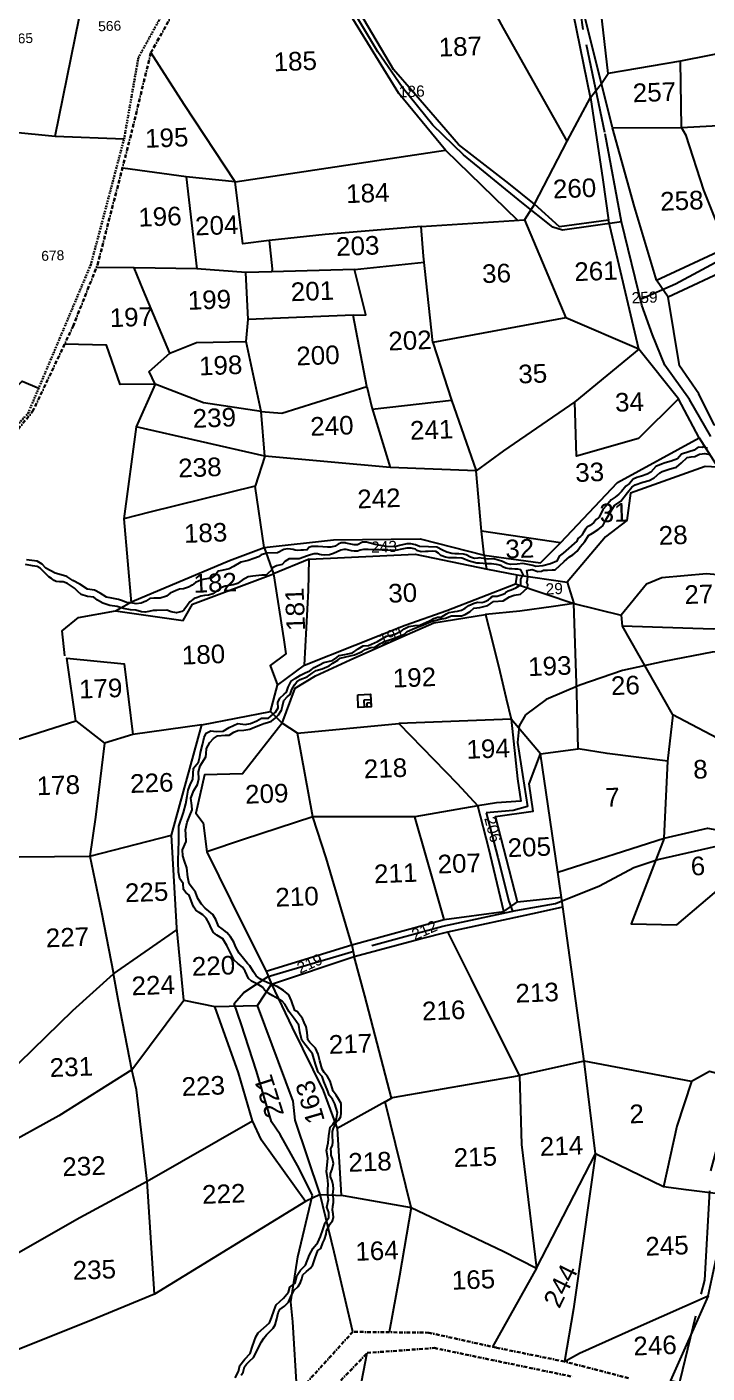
# Model space of a CAD drawing. Header units: inches. Extents: x 304037 to 460575, y 1453943 to 1639883.
# Drawn here: x 323708 to 324650, y 1598648 to 1600512 of the extents above; entities that cross this region are included whole.
import ezdxf

# ---------------------------------------------------------------- set-up
doc = ezdxf.new("R2010")
doc.units = ezdxf.units.IN
doc.header["$MEASUREMENT"] = 0
doc.linetypes.add('ACAD_ISO02W100', pattern=[15, 12, -3])
doc.linetypes.add('BORDER', pattern=[1.75, 0.5, -0.25, 0.5, -0.25, 0, -0.25])
for name, color, linetype in [('CARTTRACK', 30, 'ACAD_ISO02W100'), ('NALA', 4, 'Continuous'), ('SQUAREWELL', 5, 'Continuous'), ('SURVEY_BND', 7, 'Continuous'), ('SURVEY_NO', 7, 'Continuous'), ('VILLAGE_AREA', 1, 'Continuous'), ('WATER_BODY', 4, 'Continuous')]:
    doc.layers.add(name, color=color, linetype=linetype)
doc.layers.add('VILL_BOUNDARY', color=6, linetype='BORDER', lineweight=30)
doc.styles.get("Standard").update_dxf_attribs({"font": 'arial.ttf'})

# ---------------------------------------------------------------- blocks, each defined once
blk = doc.blocks.new('KULLURU')
at = {"layer": 'SURVEY_BND'}
for points in [[(210.47, -404.47), (206.61, -432.42), (203.58, -459.42), (219.78, -462.44), (234.53, -464.55), (249.01, -404.97)], [(234.53, -464.55), (257.82, -466.36)], [(195.76, -532.38), (218.65, -548.3), (220.07, -547.03), (225.62, -549.61)]]:
    blk.add_lwpolyline(points, dxfattribs=at)
at = {"layer": 'VILL_BOUNDARY'}
blk.add_lwpolyline([(193.91, -586.87), (221.72, -557.93), (244.86, -508.56), (257.82, -466.36), (263.72, -439.02), (280.19, -411.79)], dxfattribs=at)
at = {"layer": 'SURVEY_NO'}
for s, p in [('566', (250.51, -429.57)), ('565', (220.51, -432.64)), ('678', (228.22, -506.58))]:
    blk.add_text(s, height=3.35, dxfattribs=at).set_placement(p)
blk = doc.blocks.new('MADANAGARIAPALLE')
at = {"layer": 'CARTTRACK'}
for points in [[(-112.25, -112.84), (-107.49, -110.97), (-99.6, -107.09), (-93.45, -103.99), (-87.24, -92.03), (-82.98, -82.37), (-78.13, -71.31), (-76.72, -66.74), (-74.16, -54.86), (-72.02, -45.34), (-71.83, -44.11)], [(-163.81, -257.99), (-164.02, -248.39), (-164.18, -245.69), (-163.01, -239.67), (-160.76, -231.46), (-162.61, -227.41), (-164.79, -223.17), (-165.9, -221.45), (-167.63, -214.55), (-169.48, -208.11), (-170.3, -205.36), (-168.95, -203.92), (-165.62, -201.91), (-151.55, -198.28), (-141.91, -196.02), (-132.04, -194.29), (-126.66, -193.56), (-120.68, -191.37), (-115.99, -189.11), (-112.74, -188.16), (-104.77, -186.64)], [(-103.49, -131.61), (-106.16, -126.56), (-109.33, -121.8), (-110.81, -117.69), (-112.09, -113.63), (-114.39, -102.34), (-116.2, -90.27), (-118.59, -76.37), (-119.12, -71.09)], [(-114.39, -102.34), (-122.38, -103.2), (-123.67, -102.72), (-127.68, -99.26), (-135.28, -92.56), (-139.26, -88.42), (-143.17, -83.2), (-146.28, -78.33), (-150.41, -70.71), (-152.19, -67.39), (-155.3, -62.06), (-155.71, -61.65)], [(-95.99, -159.13), (-98.73, -160.19), (-104.4, -160.6), (-110.95, -161.61), (-116.5, -162.59), (-122.3, -164.34), (-126.93, -166.09), (-129.78, -168.06), (-130.68, -169.5), (-130.99, -171.72), (-129.95, -180.36), (-131.89, -180.86), (-135.55, -181.03), (-134.17, -187.08), (-132.91, -192.99), (-132.49, -194.37)], [(-113.16, -261.14), (-108.53, -244.85), (-107.16, -230.22), (-103.85, -219.66), (-97.82, -210.26), (-98.17, -205.49), (-94.85, -195.69), (-94.4, -189.51), (-95.22, -183.14)]]:
    blk.add_lwpolyline(points, dxfattribs=at)
at = {"layer": 'NALA'}
for points in [[(-103.99, -133.23), (-104.22, -133.14), (-104.4, -133.03), (-104.64, -132.97), (-104.68, -133.04), (-105.23, -133), (-105.82, -133.38), (-106.53, -133.56), (-107.54, -133.83), (-108.1, -134.44), (-108.93, -134.73), (-109.75, -134.92), (-110.25, -135.1), (-111.01, -135.37), (-111.74, -136.09), (-112.25, -136.34), (-113.02, -136.6), (-113.62, -136.76), (-114.14, -136.94), (-114.66, -137.53), (-115.16, -137.85), (-115.74, -138.57), (-116.14, -138.9), (-116.64, -139.31), (-117.18, -139.64), (-117.9, -140.39), (-118.35, -140.88), (-118.88, -141.91), (-118.98, -141.99), (-119.32, -142.21), (-119.62, -142.59), (-120.14, -142.96), (-120.48, -143.13), (-120.8, -143.42), (-121.09, -143.91), (-121.31, -144.24), (-121.51, -144.4), (-121.84, -144.63), (-121.99, -145.01), (-123.92, -146.53), (-124.43, -146.95), (-124.8, -147.57), (-125.66, -147.93), (-126.67, -148.13), (-127.65, -148.19), (-128.05, -148.03), (-129.37, -147.75), (-130.13, -147.81), (-131.03, -147.81), (-131.57, -147.66), (-132.09, -147.36), (-133.23, -146.96), (-134, -146.97), (-134.95, -146.8), (-135.21, -146.77), (-135.38, -146.8), (-135.84, -146.83), (-136.35, -146.63), (-136.92, -146.3), (-137.3, -146.17), (-137.93, -146.13), (-138.4, -146.1), (-138.86, -146.02), (-139.49, -145.82), (-140.07, -145.53), (-140.82, -145.12), (-141.96, -145.03), (-143.16, -144.95), (-143.66, -144.69), (-144.31, -144.51), (-144.84, -144.52), (-145.81, -144.71), (-146.45, -144.86), (-147.56, -144.77), (-148.35, -144.59), (-149.11, -144.44), (-150.25, -144.09), (-150.79, -144.05), (-151.47, -144.39), (-151.9, -144.4), (-153.02, -144.12), (-153.13, -144.08), (-153.64, -144.06), (-154.05, -144.23), (-154.49, -144.45), (-155.06, -144.56), (-155.5, -144.56), (-156.14, -144.51), (-156.73, -144.42), (-157.11, -144.4), (-157.6, -144.41), (-158.02, -144.51), (-158.26, -144.83), (-158.74, -144.84), (-159.12, -144.84), (-159.54, -144.84), (-159.88, -144.81), (-160.11, -144.72), (-160.84, -144.6), (-161.36, -144.68), (-162.25, -145.07), (-163.67, -145.07), (-164.43, -145.28), (-164.82, -145.53), (-165.43, -145.7), (-166.21, -145.94), (-166.82, -146.08), (-167.19, -146.16), (-168.22, -146.71), (-168.82, -146.99), (-169.8, -147.18), (-170.29, -147.23), (-170.68, -147.73), (-171.18, -148.1), (-172.56, -148.34), (-173.38, -148.65), (-173.87, -148.98), (-174.34, -149.24), (-175.03, -149.44), (-175.56, -149.46), (-176.05, -149.62), (-176.84, -149.94), (-177.36, -150.35), (-178.22, -150.56), (-179.06, -150.56), (-179.59, -150.59), (-180.16, -150.92), (-180.8, -151.15), (-181.49, -151.21), (-182.15, -151.04), (-182.74, -150.97), (-183.27, -150.75), (-183.84, -150.53), (-184.7, -150.32), (-185.4, -150.15), (-186.27, -149.6), (-187, -149.19), (-187.95, -148.98), (-188.95, -148.29), (-189.86, -147.76), (-190.65, -147.21), (-191.39, -146.93), (-192.21, -146.71), (-193.42, -145.97), (-193.87, -145.44), (-194.56, -145.01), (-195.95, -144.78)], [(-171.25, -255.29), (-170.96, -254.91), (-170.72, -254.19), (-170.48, -253.83), (-170.01, -253.42), (-169.48, -252.97), (-169.15, -252.4), (-168.75, -251.68), (-168.35, -250.9), (-168, -250.41), (-167.63, -250), (-167.08, -249.5), (-166.69, -249.12), (-166.4, -248.68), (-166.15, -247.88), (-165.96, -247.12), (-165.72, -246.64), (-165.08, -246.26), (-164.52, -245.7), (-164.24, -245.1), (-163.73, -244.19), (-163.14, -243.68), (-162.79, -243.16), (-162.6, -242.65), (-162.45, -242.12), (-161.94, -241.71), (-161.39, -241.28), (-161.05, -240.83), (-160.7, -239.92), (-160.33, -238.92), (-159.92, -238.66), (-159.61, -237.93), (-159.36, -237.49), (-159.11, -236.79), (-159.04, -236.37), (-158.56, -235.47), (-158.21, -235.01), (-158.07, -234.6), (-158.08, -234.09), (-158.13, -233.61), (-158.07, -233.07), (-157.97, -232.58), (-157.97, -232.05), (-158.01, -231.51), (-157.91, -230.74), (-157.91, -230.26), (-158.05, -229.67), (-158.23, -229.12), (-158.24, -228.65), (-157.99, -228.1), (-157.77, -227.31), (-157.9, -226.69), (-158.05, -226.22), (-158.05, -225.75), (-158.04, -225.34), (-157.8, -224.88), (-157.76, -224.47), (-157.76, -223.55), (-157.76, -223.02), (-157.62, -222.58), (-157.13, -221.72), (-156.83, -221.51), (-156.57, -221.04), (-156.5, -220.57), (-156.47, -219.95), (-156.47, -219.33), (-156.72, -218.76), (-157.07, -218.15), (-157.44, -217.64), (-157.8, -216.27), (-158.13, -215.63), (-158.59, -215.07), (-158.83, -214.6), (-159.12, -213.5), (-159.28, -212.6), (-159.63, -211.76), (-160.35, -210.98), (-160.62, -210.59), (-160.65, -209.6), (-160.75, -208.85), (-160.99, -208.26), (-161.21, -207.73), (-161.47, -207.35), (-161.67, -207.05), (-161.86, -206.77), (-162.22, -206.6), (-162.6, -205.3), (-162.94, -204.46), (-163.64, -203.85), (-164.45, -203.3), (-165.37, -202.88), (-166.18, -202.51), (-166.75, -202.19), (-167.2, -201.76), (-167.54, -201.2), (-168.02, -200.4), (-168.33, -200.06), (-168.85, -199.36), (-169.4, -198.64), (-169.79, -197.82), (-170.06, -197.14), (-170.48, -196.4), (-170.95, -195.8), (-171.57, -195.28), (-172.04, -194.91), (-172.35, -193.98), (-172.75, -193.31), (-173.23, -192.84), (-173.71, -192.41), (-174.19, -191.86), (-174.65, -191.08), (-174.96, -190.22), (-175.33, -189.66), (-175.74, -189.05), (-175.92, -188.16), (-175.99, -186.93), (-176.26, -185.98), (-176.46, -185.26), (-176.46, -184.47), (-175.95, -183.36), (-175.95, -182.4), (-175.96, -181.78), (-175.71, -180.77), (-175.32, -179.88), (-175, -179.16), (-175.02, -178.55), (-175.12, -177.58), (-174.65, -176.54), (-174.16, -175.78), (-173.93, -175.01), (-173.92, -174.09), (-173.68, -173.27), (-172.88, -172.1), (-172.83, -171.69), (-172.73, -170.98), (-172.28, -170.18), (-171.77, -169.66), (-171.2, -169.35), (-170.19, -169.3), (-169.66, -169.32), (-168.99, -168.94), (-168.45, -168.72), (-167.64, -168.71), (-166.83, -168.63), (-166.2, -168.36), (-165.4, -168.1), (-164.93, -167.91), (-164.43, -167.82), (-163.9, -167.65), (-163.39, -167.25), (-162.9, -166.81), (-162.49, -166.22), (-162.36, -165.69), (-162.13, -164.92), (-161.62, -164.42), (-161.24, -164.15), (-160.99, -163.49), (-160.64, -162.86), (-160.28, -162.48), (-159.82, -162.18), (-158.88, -161.87), (-158.19, -161.42), (-157.64, -161.06), (-156.82, -160.85), (-155.89, -160.49), (-155.38, -160.18), (-154.66, -159.78), (-154.35, -159.53), (-152.4, -159.17), (-151.35, -158.76), (-150.96, -158.51), (-150.18, -158.27), (-149.65, -158.21), (-148.87, -157.78), (-148.39, -157.52), (-147.38, -157.22), (-146.2, -156.84), (-145.62, -156.64), (-145.25, -156.28), (-144.18, -155.87), (-143.23, -155.53), (-141.96, -155.07), (-140.74, -154.78), (-140.01, -154.69), (-139.18, -154.4), (-137.86, -154.47), (-137.37, -154.28), (-136.66, -153.9), (-136.16, -153.48), (-135.35, -153.42), (-134.26, -153.18), (-133.49, -152.68), (-132.18, -152.66), (-131.31, -152.12), (-130.67, -151.94), (-129.84, -151.84), (-128.85, -151.02), (-128.8, -150.58), (-128.94, -150.3), (-128.8, -149.91), (-128.74, -149.5), (-128.88, -148.7), (-128.14, -148.57), (-127.37, -148.88), (-126.92, -148.87), (-126.63, -148.74), (-126.08, -148.73), (-125.48, -148.72), (-125.04, -148.74), (-123.8, -147.67), (-123.06, -147.05), (-122.62, -146.82), (-122.01, -146.33), (-121.6, -145.79), (-120.94, -145.09), (-120.43, -144.31), (-119.87, -143.99), (-119.09, -143.55), (-118.45, -143.08), (-117.99, -142.3), (-117.24, -141.09), (-116.79, -140.41), (-115.9, -139.86), (-114.96, -138.71), (-114.36, -138.02), (-113.9, -137.73), (-112.86, -137.4), (-111.97, -137.23), (-111.32, -136.91), (-110.53, -136.23), (-110.22, -136.06), (-109.11, -135.76), (-108.27, -135.55), (-107.57, -135.01), (-106.77, -134.32), (-106.23, -134.25), (-105.74, -134.25), (-105.09, -133.95), (-104.37, -133.88), (-103.68, -134.02)], [(-172.07, -255.63), (-171.58, -254.77), (-171.37, -253.96), (-170.66, -253.14), (-169.89, -252.4), (-169.55, -251.45), (-169.06, -250.21), (-168.74, -249.7), (-167.18, -248.39), (-166.88, -247.72), (-166.47, -246.72), (-166.19, -246.03), (-165.17, -245.16), (-164.45, -244.36), (-164.25, -243.71), (-163.51, -243.21), (-163.2, -242.16), (-162.74, -241.49), (-162.04, -240.82), (-161.44, -239.47), (-160.93, -238.59), (-160.27, -237.86), (-159.9, -237.05), (-159.52, -236.17), (-159.2, -235.26), (-158.69, -234.57), (-158.66, -233.87), (-158.9, -233.15), (-158.64, -232.12), (-158.71, -231.58), (-158.69, -230.82), (-158.6, -230.1), (-158.65, -229.2), (-158.78, -228.41), (-158.49, -226.57), (-158.67, -225.54), (-158.41, -224.54), (-158.27, -223.59), (-158.03, -222.43), (-157.68, -222.09), (-157.16, -221.32), (-156.98, -220.51), (-157.3, -219.35), (-157.59, -218.67), (-158, -218.12), (-158.17, -217.61), (-158.66, -216.29), (-158.88, -215.58), (-159.4, -215), (-159.68, -213.92), (-160.07, -212.51), (-161.05, -211.17), (-161.39, -210.61), (-161.65, -209.49), (-161.75, -208.59), (-162.35, -207.67), (-162.95, -206.77), (-163.51, -205.7), (-163.86, -205.27), (-165.1, -204.54), (-165.61, -204.2), (-166.15, -203.66), (-166.44, -203.31), (-167.07, -202.87), (-167.52, -202.65), (-167.89, -202.44), (-168.26, -202.05), (-168.68, -201.09), (-169.01, -200.51), (-169.61, -200.02), (-170.1, -199.53), (-170.4, -198.88), (-171, -197.52), (-171.49, -196.63), (-172.29, -196.09), (-172.75, -195.74), (-173.03, -195.14), (-173.28, -194.49), (-173.63, -193.76), (-174.06, -193.32), (-174.57, -192.95), (-174.99, -192.65), (-175.26, -192.22), (-175.43, -191.83), (-175.79, -190.61), (-176.26, -190.21), (-176.56, -189.79), (-176.57, -188.98), (-176.96, -188.35), (-177.12, -187.47), (-177.12, -186.11), (-177.01, -184.33), (-176.92, -183.51), (-176.92, -182.51), (-176.85, -181.28), (-176.14, -179.46), (-175.82, -178.31), (-175.59, -177.31), (-175.43, -176.47), (-175.08, -175.67), (-174.73, -175.06), (-174.58, -173.55), (-173.91, -172.76), (-173.7, -172.06), (-173.58, -171.48), (-173.26, -170.46), (-173.03, -169.5), (-172.73, -168.91), (-172.1, -168.63), (-171.35, -168.75), (-170.42, -168.75), (-169.6, -168.29), (-168.41, -167.77), (-167.44, -167.94), (-166.72, -167.84), (-165.86, -167.52), (-165.23, -167.19), (-164.29, -167.23), (-163.31, -166.45), (-162.95, -165.89), (-162.95, -165.18), (-162.67, -164.59), (-162.05, -164.08), (-161.74, -163.82), (-161.49, -163.17), (-161.07, -162.37), (-160.51, -162.05), (-159.77, -161.61), (-159.12, -161.34), (-158.51, -161.06), (-157.9, -160.63), (-157.18, -160.31), (-156.58, -160.05), (-155.39, -159.8), (-154.81, -159.42), (-154.5, -159.17), (-153.71, -159.07), (-152.69, -158.88), (-151.9, -158.37), (-151.22, -157.98), (-150.48, -157.98), (-149.27, -157.49), (-148.03, -156.79), (-147.2, -156.64), (-146.66, -156.52), (-146.34, -156.35), (-146.1, -156.23), (-145.64, -155.93), (-144.96, -155.63), (-144.14, -155.53), (-143.5, -155.48), (-142.58, -155.13), (-142.19, -154.95), (-141.8, -154.8), (-141.58, -154.68), (-141.33, -154.57), (-141.07, -154.51), (-140.61, -154.54), (-140.23, -154.33), (-139.84, -154.09), (-139.56, -153.96), (-138.96, -153.87), (-138.71, -153.84), (-138.38, -153.82), (-137.81, -153.69), (-137.35, -153.44), (-136.81, -153.08), (-136.1, -152.8), (-135.64, -152.7), (-135.06, -152.75), (-134.74, -152.7), (-134.41, -152.56), (-134.15, -152.45), (-133.9, -152.22), (-133.77, -152.08), (-133.57, -151.97), (-132.96, -151.99), (-132.28, -151.78), (-131.94, -151.65), (-131.78, -151.49), (-131.48, -151.35), (-131.08, -151.19), (-130.44, -150.95), (-130.18, -150.82), (-129.97, -150.71), (-129.76, -150.56), (-129.7, -150.01), (-129.73, -149.81), (-129.5, -149.46), (-129.32, -149.31), (-129.54, -148.86), (-129.66, -148.57), (-130.08, -148.48), (-130.46, -148.46), (-130.89, -148.4), (-131.16, -148.38), (-131.67, -148.27), (-131.97, -148.13), (-132.3, -147.9), (-132.89, -147.74), (-133.27, -147.67), (-133.58, -147.64), (-134.19, -147.59), (-135.19, -147.49), (-135.54, -147.48), (-136.4, -147.21), (-136.78, -147.05), (-137.19, -146.86), (-137.52, -146.72), (-138.24, -146.62), (-138.71, -146.62), (-139.25, -146.59), (-139.72, -146.49), (-140.31, -146.23), (-140.63, -145.94), (-140.98, -145.69), (-141.44, -145.64), (-142.03, -145.64), (-142.36, -145.64), (-142.97, -145.64), (-143.52, -145.45), (-143.71, -145.28), (-144.29, -145.1), (-144.84, -145.11), (-145.76, -145.25), (-146.17, -145.31), (-147.76, -145.31), (-148.59, -145.17), (-149.38, -145.13), (-150.07, -145.07), (-150.67, -145.07), (-151.11, -145.11), (-151.34, -145.23), (-151.5, -145.25), (-151.91, -145.25), (-152.31, -145.16), (-153.01, -144.95), (-153.32, -144.94), (-153.71, -145.04), (-154.71, -145.46), (-155.28, -145.59), (-155.94, -145.61), (-156.33, -145.56), (-156.63, -145.51), (-156.87, -145.43), (-157.33, -145.4), (-157.82, -145.5), (-158.36, -145.66), (-158.74, -145.79), (-159.36, -145.99), (-160.13, -145.98), (-160.69, -145.95), (-161.32, -146.26), (-161.67, -146.66), (-162.46, -146.83), (-162.99, -147.07), (-163.16, -147.4), (-163.6, -147.76), (-163.86, -148.03), (-164.46, -148), (-165.67, -148.07), (-166.31, -148.14), (-167.14, -148.55), (-167.77, -148.99), (-168.36, -149.17), (-169.45, -149.28), (-170.01, -149.48), (-170.37, -149.73), (-170.75, -150.02), (-171.15, -150.26), (-171.7, -150.42), (-172.27, -150.42), (-172.74, -150.5), (-173.2, -150.66), (-173.68, -150.8), (-174.24, -151.23), (-174.57, -151.64), (-175.09, -152.32), (-175.36, -152.46), (-176.12, -152.63), (-176.8, -152.47), (-177.4, -152.24), (-178.71, -152.21), (-179.21, -152.21), (-179.82, -152.32), (-180.31, -152.4), (-180.8, -152.31), (-181.55, -152.08), (-182.24, -151.99), (-183.18, -151.79), (-184.05, -151.49), (-185.03, -151.31), (-185.42, -151.16), (-185.93, -150.95), (-186.62, -150.53), (-187.12, -150.1), (-187.97, -149.99), (-188.82, -149.67), (-189.25, -149.28), (-189.65, -148.8), (-190.58, -148.15), (-191.17, -147.91), (-191.63, -147.87), (-192.1, -147.8), (-192.34, -147.68), (-192.73, -147.39), (-193.05, -147.14), (-193.79, -146.36), (-194.18, -145.94), (-194.59, -145.69), (-195.2, -145.6), (-196.14, -145.38)]]:
    blk.add_lwpolyline(points, dxfattribs=at)
at = {"layer": 'SQUAREWELL'}
for points in [[(-152.19, -164.52), (-150.46, -164.52), (-150.46, -166.22), (-152.19, -166.22)], [(-151.35, -165.24), (-150.46, -165.24), (-150.46, -166.22), (-151.35, -166.22)], [(-150.96, -165.65), (-150.46, -165.65), (-150.46, -166.22), (-150.96, -166.22)]]:
    blk.add_lwpolyline(points, close=True, dxfattribs=at)
at = {"layer": 'SURVEY_BND'}
for points in [[(-116.4, -83.68), (-115.47, -82.37), (-116.35, -70.95), (-116.95, -62.27), (-109.13, -62.65), (-108.72, -52.35), (-110.95, -47.54)], [(-121.3, -91.27), (-117.95, -85.53), (-119.84, -74.22), (-120.3, -62.65), (-120.79, -51.43)], [(-117.95, -85.53), (-116.4, -83.68), (-118.49, -73.82), (-118.67, -63.36), (-118.95, -50.86)], [(-108.72, -52.35), (-98.49, -59.03), (-93.28, -63.1), (-91.31, -65.22), (-88.9, -66.33), (-90.84, -80.26), (-91.85, -89.13), (-95.17, -89.82), (-93.82, -79.22), (-105.68, -81.1), (-115.47, -82.37)], [(-126, -99.56), (-121.3, -91.27), (-129.28, -75.75), (-132.74, -68.74), (-137.24, -57.19)], [(-126, -99.56), (-129.34, -96.63), (-135.89, -91.15), (-141.64, -84), (-144.26, -80.77), (-149.56, -70.91), (-154.71, -61.45)], [(-137.68, -91.88), (-143.66, -84.03), (-149.45, -73.78), (-156.4, -61.79)], [(-166.09, -95.07), (-172.54, -84.41), (-176.74, -77.29)], [(-115.16, -89.68), (-105.88, -90), (-105.68, -81.1)], [(-98, -132.27), (-102.98, -130.06), (-104.91, -125.82), (-107.34, -122), (-108.54, -112.72), (-109.99, -110.37), (-112.58, -100.42), (-115.16, -89.68), (-116.4, -83.68)], [(-117.95, -85.53), (-116.71, -96.65), (-116.15, -102.06)], [(-109.99, -110.37), (-100.39, -106.33), (-103.19, -98.51), (-105.29, -91.08), (-105.88, -90)], [(-105.88, -90), (-95.17, -89.82)], [(-166.09, -95.07), (-137.68, -91.88), (-128.37, -101.62)], [(-172.64, -94.16), (-181.07, -92.68)], [(-161.79, -103.12), (-165.34, -103.44), (-166.09, -95.07), (-172.64, -94.16), (-171.65, -106.55)], [(-112.72, -119.53), (-116.15, -102.06), (-122.76, -102.71), (-126, -99.56), (-127.41, -101.6)], [(-141.34, -101.98), (-154.26, -102.58), (-161.79, -103.12), (-161.56, -106.93), (-161.61, -107.31)], [(-140.34, -117.62), (-141.18, -106), (-141.34, -101.98), (-127.41, -101.6), (-122.35, -114.99)], [(-177.84, -121.81), (-178.57, -120.08), (-175.69, -117.73), (-178.94, -109.11), (-180.04, -106.11), (-185.12, -105.85)], [(-175.69, -117.73), (-172.08, -116.43), (-165.38, -116.53), (-165.01, -113.62), (-165.1, -107.3), (-171.65, -106.55), (-180.04, -106.11)], [(-100.44, -131.19), (-95.89, -127.87), (-96.54, -113.32), (-92.85, -105.39), (-99.55, -108.92), (-108.54, -112.72)], [(-150.9, -113.54), (-149.21, -113.57), (-150.51, -107.42), (-161.61, -107.31), (-165.1, -107.3)], [(-150.51, -107.42), (-141.12, -106.79)], [(-149.41, -123.19), (-150.9, -113.54), (-165.01, -113.62)], [(-112.72, -119.53), (-122.35, -114.99), (-140.34, -117.62), (-138.13, -125.43)], [(-177.84, -121.81), (-182.51, -121.67), (-184.17, -116.36), (-189.77, -115.99)], [(-163.72, -126), (-165.38, -116.53)], [(-107.63, -126.4), (-112.72, -119.53), (-121.56, -126.27)], [(-163.47, -132.05), (-163.72, -126), (-171.45, -124.59), (-177.84, -121.81), (-180.6, -127.45)], [(-163.72, -126), (-160.98, -126.36), (-149.41, -123.19), (-148.87, -126.03), (-146.7, -134.18)], [(-148.8, -126.28), (-138.13, -125.43), (-135.17, -135.05)], [(-105.08, -131.76), (-107.63, -126.4), (-113.2, -131.54), (-121.64, -133.61), (-121.56, -126.27), (-131.39, -132.5), (-135.17, -135.05)], [(-163.47, -132.05), (-180.6, -127.45), (-182.69, -139.74)], [(-124.21, -145.15), (-116.27, -137.32), (-105.08, -131.76), (-102.72, -135.78)], [(-134.5, -146.41), (-134.77, -143.17), (-135.17, -135.05), (-146.7, -134.18), (-163.47, -132.05), (-164.89, -136.03)], [(-98.38, -149.58), (-99.28, -145.4), (-102.72, -135.78), (-104.4, -135.61), (-114.56, -138.81), (-115.17, -142.48), (-118.12, -144.55), (-123.51, -150.45)], [(-163.99, -144.3), (-164.89, -136.03), (-179.16, -138.97), (-182.69, -139.74), (-182.15, -151.04)], [(-184.3, -152.06), (-181.98, -150.86), (-168.72, -145.86), (-163.99, -144.3), (-162.9, -147.86)], [(-163.99, -144.3), (-154.67, -143.6), (-143.02, -143.93), (-134.5, -146.41), (-134.27, -148.28)], [(-134.5, -146.41), (-126.99, -147.75), (-124.21, -145.15), (-134.77, -143.17)], [(-159.18, -160.31), (-158.29, -150.27), (-158.03, -146.1), (-162.9, -147.86)], [(-158.03, -146.1), (-143.78, -145.93), (-134.12, -148.32), (-130.21, -149.22), (-130.47, -150.44)], [(-191.3, -157.82), (-191.54, -154.46), (-189.27, -152.76), (-184.3, -152.06), (-175.24, -153.69), (-173.89, -151.56), (-162.9, -147.86), (-161.83, -156.77), (-161.62, -158.66), (-163.81, -160.15), (-162.9, -162.84)], [(-130.21, -149.22), (-123.51, -150.45), (-122.71, -153.36)], [(-97.83, -157.52), (-98.14, -152.48), (-98.38, -149.58), (-99.88, -150.68), (-104.74, -150.03), (-110.76, -150.35), (-112.86, -151.13), (-116.42, -155.17)], [(-163.99, -166.36), (-162.9, -162.84), (-159.18, -160.31), (-145.46, -155.43), (-139.82, -153.68), (-130.47, -150.44), (-122.71, -153.36)], [(-127.94, -173.36), (-122.86, -172.87), (-122.77, -165.39), (-122.71, -153.36), (-125.46, -153.66), (-130, -154.13), (-134.64, -154.37), (-133.75, -158.45), (-132.99, -162.1), (-132.26, -165.79), (-131.72, -168.55)], [(-122.71, -153.36), (-116.42, -155.17), (-116.35, -156.66), (-110.06, -168.71), (-102.41, -173.13), (-93.29, -173.22), (-96.11, -163.6), (-97.83, -157.52), (-104.16, -157.52), (-116.35, -156.66)], [(-162.45, -167.97), (-160.56, -163.35), (-157.75, -161.79), (-153.02, -159.81), (-145.96, -156.99), (-141.63, -155.26), (-134.64, -154.37)], [(-190.13, -166.6), (-191.05, -158.16), (-183.4, -159.21), (-182.55, -168.72)], [(-177.07, -204.67), (-177.65, -194.93), (-177.88, -182.44), (-173.24, -167.8), (-163.99, -166.36), (-162.45, -167.97), (-168.05, -174.57), (-173.16, -174.49), (-174.5, -179.62), (-173.59, -180.97), (-173.21, -184.85), (-168.8, -194.76), (-165.87, -201.16), (-165.2, -202.96)], [(-200.27, -169.43), (-190.13, -166.6), (-186.4, -169.75)], [(-173.24, -167.8), (-182.55, -168.72), (-186.4, -169.75), (-187.98, -179.64), (-188.96, -184.87), (-177.88, -182.44)], [(-158.82, -180.7), (-160.45, -169.4), (-162.45, -167.97)], [(-160.45, -169.4), (-146.8, -168.59), (-139.29, -176.92), (-136.63, -180.06), (-145.13, -181.2), (-158.82, -180.7)], [(-131.72, -168.55), (-146.8, -168.59)], [(-131.79, -193.12), (-134.32, -181.57), (-129.22, -181.05), (-129.62, -177.32), (-127.94, -173.36), (-131.72, -168.55), (-131.16, -176.61), (-130.81, -179.61), (-134.09, -179.74), (-136.63, -180.06)], [(-110.9, -174.99), (-109.92, -168.8)], [(-126.2, -189.35), (-127.94, -173.36)], [(-111.77, -185.29), (-110.9, -174.99), (-118.98, -173.65), (-122.86, -172.87)], [(-154.23, -198.08), (-157.23, -186.24), (-158.82, -180.7), (-168.22, -183.37), (-173.21, -184.85)], [(-141.71, -195.15), (-133.67, -194.35), (-135.37, -185.84), (-136.63, -180.06)], [(-109.31, -218.1), (-123.64, -214.85), (-125.73, -194.03), (-126.2, -189.35), (-111.77, -185.29), (-116.63, -196.66), (-110.52, -197.01), (-101.01, -189.53), (-97.11, -186.25), (-89.36, -180.31), (-84.51, -190.93), (-80.34, -201.06), (-79.48, -210.87), (-79.64, -222.89)], [(-154.23, -198.08), (-141.71, -195.15), (-143.78, -186.7), (-145.13, -181.2)], [(-111.77, -185.29), (-105.9, -184.17), (-96.93, -186.11)], [(-198.43, -184.6), (-188.96, -184.87)], [(-188.96, -184.87), (-187.68, -192.42), (-186.38, -200.78), (-177.63, -195.16)], [(-133.67, -194.35), (-131.79, -193.12), (-125.86, -192.72)], [(-132.35, -216.47), (-138.32, -203.26), (-141.29, -196.8), (-129.15, -194.65), (-125.73, -194.03)], [(-149.68, -218.84), (-152.74, -204.99), (-153.95, -199.63), (-145.04, -197.6), (-141.29, -196.8)], [(-165.87, -201.16), (-154.23, -198.08), (-153.95, -199.63)], [(-165.2, -202.96), (-153.95, -199.63)], [(-201.29, -213.9), (-191.99, -205.48), (-186.38, -200.78)], [(-184.37, -213.77), (-185.88, -204.26), (-186.38, -200.78)], [(-159.73, -231.44), (-162.71, -221.31), (-162.88, -218.75), (-167.21, -205.76), (-165.2, -202.96), (-162.66, -208.86), (-158.79, -217.47), (-157.13, -222.64)], [(-182.87, -228.75), (-183.86, -216.48), (-184.37, -213.77), (-177.07, -204.67), (-172.92, -205.65)], [(-159.73, -231.44), (-161.74, -232.28), (-167.31, -223.82), (-168.44, -221.2), (-170.07, -214.68), (-172.92, -205.65), (-167.21, -205.76)], [(-184.37, -213.77), (-194.4, -219.58), (-202.7, -223.74), (-203.03, -233.56), (-203.11, -239.04), (-192.08, -233.3), (-182.87, -228.75)], [(-123.64, -214.85), (-132.35, -216.47), (-132.46, -225.73), (-131.04, -242.4)], [(-122.55, -227.33), (-123.64, -214.85)], [(-147.59, -233.63), (-150.52, -219.33), (-149.53, -218.75), (-132.35, -216.47)], [(-82.96, -238.02), (-88.69, -236.28), (-92.45, -235.79), (-96.68, -235.08), (-100.01, -234.38), (-102.36, -233.96), (-101.2, -229.08), (-99.39, -220.9), (-98.96, -219.36), (-106.83, -216.85), (-109.31, -218.1), (-111.52, -224.05), (-113.58, -232.1)], [(-150.52, -219.33), (-157.13, -222.64), (-156.91, -231.65)], [(-161.74, -232.28), (-182.44, -243.96), (-182.87, -228.75), (-168.44, -221.2)], [(-131.04, -242.4), (-122.55, -227.33), (-124.64, -238.95), (-126.31, -248.05), (-127.77, -255.07)], [(-127.77, -255.07), (-125.7, -254.03), (-117.69, -250.76), (-108.16, -246.95), (-106.17, -239.15), (-102.36, -233.96), (-110.59, -232.61), (-113.58, -232.1), (-122.55, -227.33)], [(-156.03, -250.03), (-158.11, -239.24), (-159.73, -231.44), (-156.63, -231.67), (-147.59, -233.63), (-149.49, -242.76), (-151.16, -250.26)], [(-147.59, -233.63), (-135.45, -239.93), (-131.04, -242.4), (-137.37, -252.73)], [(-182.44, -243.96), (-191.61, -247.35), (-202.42, -251.23), (-203.02, -243.14), (-203.11, -239.04)], [(-108.16, -246.95), (-113.62, -258.15), (-107.87, -259.73), (-104.77, -256.52), (-98.72, -257.97), (-91.81, -258.92)]]:
    blk.add_lwpolyline(points, dxfattribs=at)
at = {"layer": 'VILL_BOUNDARY'}
for points in [[(-196.94, -127.73), (-194.41, -124.9), (-188.55, -113.64), (-184.97, -105.52), (-179.75, -87.98), (-176.74, -77.29), (-171.61, -68.92)], [(-119.24, -257.62), (-127.77, -255.07), (-136.88, -252.86), (-145.81, -250.52), (-156.03, -250.03), (-163.81, -257.99)], [(-196.94, -127.73), (-194.41, -124.9), (-188.55, -113.64), (-184.97, -105.52), (-179.75, -87.98), (-176.74, -77.29), (-171.61, -68.92)], [(-119.24, -257.62), (-127.77, -255.07), (-136.88, -252.86), (-145.81, -250.52), (-156.03, -250.03), (-163.81, -257.99)]]:
    blk.add_lwpolyline(points, dxfattribs=at)
at = {"layer": 'SURVEY_NO'}
for s, height, p in [('187', 2.5, (-138.09, -79.27)), ('185', 2.5, (-160.32, -80.42)), ('186', 1.5, (-143.67, -84.55)), ('257', 2.5, (-112.26, -86.37)), ('195', 2.5, (-177.95, -90.05)), ('184', 2.5, (-151.24, -98.48)), ('260', 2.5, (-123.46, -98.88)), ('196', 2.5, (-179.26, -100.6)), ('258', 2.5, (-109.12, -101.07)), ('204', 2.5, (-171.68, -102.06)), ('203', 2.5, (-152.85, -105.52)), ('36', 2.5, (-133.39, -109.9)), ('261', 2.5, (-121, -110.09)), ('199', 2.5, (-173.03, -112.01)), ('201', 2.5, (-159.16, -111.37)), ('197', 2.5, (-183.6, -113.95)), ('259', 1.5, (-113.44, -113.37)), ('200', 2.5, (-158.74, -120.02)), ('202', 2.5, (-146.31, -118.47)), ('198', 2.5, (-171.85, -120.87)), ('35', 2.5, (-129.03, -123.55)), ('239', 2.5, (-172.96, -127.88)), ('34', 2.5, (-116.19, -127.83)), ('240', 2.5, (-157.22, -129.54)), ('241', 2.5, (-143.85, -130.57)), ('238', 2.5, (-175.15, -134.47)), ('33', 2.5, (-121.88, -137.06)), ('242', 2.5, (-151.27, -139.52)), ('183', 2.5, (-174.71, -143.28)), ('31', 2.5, (-118.82, -142.61)), ('243', 1.5, (-149.66, -145.54)), ('32', 2.5, (-131.65, -146.97)), ('28', 2.5, (-110.99, -145.92)), ('182', 2.5, (-173.67, -150.03)), ('30', 2.5, (-147.58, -152.33)), ('29', 1.5, (-126.44, -152.02)), ('27', 2.5, (-107.83, -153.99)), ('180', 2.5, (-175.6, -159.6)), ('193', 2.5, (-129.17, -162.88)), ('179', 2.5, (-189.57, -163.65)), ('192', 2.5, (-147.4, -163.74)), ('26', 2.5, (-118.15, -165.85)), ('194', 2.5, (-137.86, -173.67)), ('218', 2.5, (-151.74, -175.78)), ('178', 2.5, (-195.74, -176.42)), ('226', 2.5, (-183.18, -176.58)), ('8', 2.5, (-107.53, -177.49)), ('209', 2.5, (-167.8, -178.6)), ('7', 2.5, (-119.46, -180.8)), ('205', 2.5, (-132.83, -187.08)), ('211', 2.5, (-150.89, -189.92)), ('207', 2.5, (-142.31, -188.93)), ('6', 2.5, (-108.34, -190.46)), ('225', 2.5, (-184.42, -191.22)), ('210', 2.5, (-164.25, -192.57)), ('227', 2.5, (-195.27, -196.88)), ('220', 2.5, (-175.81, -201.44)), ('224', 2.5, (-184, -203.75)), ('213', 2.5, (-132.5, -206.65)), ('216', 2.5, (-145.14, -208.58)), ('217', 2.5, (-157.81, -212.6)), ('231', 2.5, (-195.4, -214.31)), ('223', 2.5, (-177.78, -217.51)), ('2', 2.5, (-117.8, -223.43)), ('232', 2.5, (-194.2, -227.69)), ('218', 2.5, (-155.79, -228.53)), ('215', 2.5, (-141.62, -228.41)), ('214', 2.5, (-130, -227.35)), ('222', 2.5, (-175.57, -232.1)), ('164', 2.5, (-155.29, -240.51)), ('235', 2.5, (-193.33, -241.65)), ('245', 2.5, (-116.34, -241.28)), ('165', 2.5, (-142.49, -244.87)), ('246', 2.5, (-118.44, -254.61))]:
    blk.add_text(s, height=height, dxfattribs=at).set_placement(p)
for s, height, rotation, p in [('181', 2.5, 90, (-158.92, -155.65)), ('191', 1.5, 19.0976, (-148.75, -158.02)), ('206', 1.5, 282.8654, (-135.83, -181.74)), ('212', 1.5, 21.7792, (-145.76, -197.81)), ('219', 1.5, 21.7792, (-161.32, -201.71)), ('221', 2.5, 105.5408, (-164.13, -220.48)), ('163', 2.5, 104.0514, (-158.7, -221.52)), ('244', 2.5, 61.6723, (-128.2, -248.04))]:
    blk.add_text(s, height=height, rotation=rotation, dxfattribs=at).set_placement(p)
blk = doc.blocks.new('CHINTALAPALEM')
at = {"layer": 'SURVEY_BND', "linetype": 'ByBlock'}
blk.add_lwpolyline([(-34.12, 102.34), (-33.46, 105.37), (-42.71, 111.77), (-43.44, 110.48), (-46.9, 111.75), (-53.05, 114.37), (-51.85, 119.42)], dxfattribs=at)
at = {"layer": 'VILL_BOUNDARY'}
blk.add_lwpolyline([(-59.94, 111.67), (-51.85, 119.42), (-42.79, 119.71), (-24.12, 115.01)], dxfattribs=at)

msp = doc.modelspace()

# ---------------------------------------------------------------- block references
at = {"xscale": 4.08566660901875, "yscale": 4.085666608953034, "zscale": 4.085666609008822, "rotation": 2.230494101978846}
msp.add_blockref('KULLURU', (322715.7, 1602219.6), dxfattribs=at)
at = {"layer": 'VILLAGE_AREA', "xscale": 10.30774339438015, "yscale": 10.30774339435447, "zscale": 10.30774339435233, "rotation": 2.131579333032909}
msp.add_blockref('MADANAGARIAPALLE', (325670.4, 1601340.1), dxfattribs=at)
at = {"layer": 'WATER_BODY', "linetype": 'ByBlock', "xscale": 10.25705948536904, "yscale": 10.25705948523682, "zscale": 10.2570594853704, "rotation": 2.390673287726939}
msp.add_blockref('CHINTALAPALEM', (324761.6, 1597474), dxfattribs=at)

doc.saveas('drawing.dxf')
